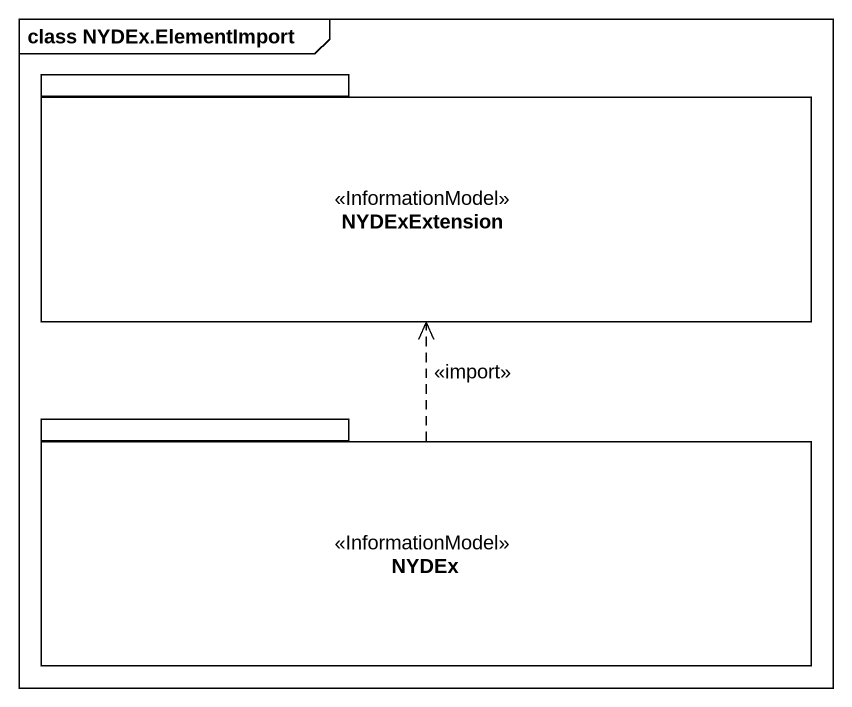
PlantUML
@startuml
mainframe class NYDEx.ElementImport
package NYDExExtension <<InformationModel>> {
}
package NYDEx <<InformationModel>> {
}
NYDEx .up.> NYDExExtension : <<import>>
@enduml
